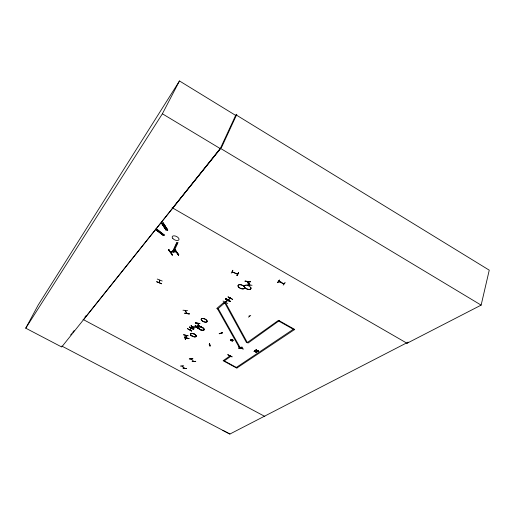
<?xml version="1.0" encoding="UTF-8"?>
<svg xmlns="http://www.w3.org/2000/svg" width="515" height="515" viewBox="0 0 515 515"><rect width="100%" height="100%" fill="white"/><g stroke="black" fill="none" stroke-linecap="round" stroke-linejoin="round"><path stroke-width="0.77" d="M241.033 348.108L240.653 348.14M238.786 348.127C246.453 345.314 238.213 349.44 238.818 347.889M197.889 328.396L195.217 325.525M192.23 361.582L195.623 361.44L192.275 361.401M183.083 368.592L186.514 368.547L183.173 368.38M248.294 283.16L248.822 283.211M252.054 285.284L246.865 284.769M197.136 325.931L197.194 325.738M201.565 326.497L197.097 325.963M201.629 326.658L197.194 326.079M184.782 313.249L189.359 313.899L184.879 313.017M184.885 313.403L189.359 313.899M161.613 283.829L156.702 281.66M156.669 281.802L161.646 283.694M157.242 279.053L162.231 281.048M159.077 282.658L159.611 280.121M159.309 282.696L159.792 280.418M172.132 207.68L407.03 343.267L481.132 305.125L489.25 270.169L235.922 114.787L220.291 148.616L61.703 346.994L25.75 328.184L38.168 305.092L179.478 80.958L235.645 115.392M232.683 299.37L227.952 296.807L232.645 299.447M230.051 301.603L225.351 299.041L230.012 301.661M189.526 326.909L193.775 329.323M188.908 338.619L184.402 337.582L188.908 338.632L184.447 337.216M279.555 320.452L248.146 342.99L246.408 342.411L224.772 302.897L223.871 302.395L216.706 308.511L218.508 309.109L240.164 347.606L239.282 347.49L217.594 309.006L224.772 302.897L225.712 303L247.303 342.527L278.518 320.324L294.715 329.433L236.752 368.116L223.13 360.719L230.257 355.73L230.875 356.245L224.302 360.886M257.23 350.644L258.427 350.947M258.337 351.178L258.594 350.831M256.418 352.299L256.155 352.653L255.376 351.777L253.901 351.41L255.324 351.359M256.753 350.393L256.142 349.711M257.159 351.797L255.665 351.43M256.058 349.949L256.322 349.595M256.335 352.53L255.801 351.61M257.854 351.333L257.584 351.687L256.895 350.573M258.511 351.069L257.094 350.457M255.717 351.842L256.991 351.912M255.24 351.597L254.719 350.683M254.629 350.921L254.893 350.56M256.805 350.812L255.414 350.206M255.324 350.445L255.582 350.097M243.157 348.977L238.909 346.621M241.979 347.065L242.089 347.445M227.772 354.732L232.111 356.74M232.233 341.175C236.198 338.844 226.136 339.321 232.355 341.149M233.205 340.428L231.254 339.398M248.146 281.351L249.704 285.04M219.351 333.778L222.557 332.639M227.682 299.891L227.785 300.438L225.57 302.26M227.778 299.878L225.383 302.125M230.533 297.76L227.334 300.496M230.379 298.172L228.184 300.091L228.377 299.37M230.141 297.799L229.967 298.294L230.366 298.211M230.179 298.391L230.379 297.928M238.284 272.577L238.477 272.963L236.849 275.531L238.477 272.931M209.901 346.009L209.573 343.363M195.661 361.215L195.726 361.575L192.185 361.62M189.501 358.871L192.887 358.672M180.347 366.075L183.707 365.766M201.629 326.278L201.629 326.665M195.249 325.326L197.921 328.197M199.807 323.658L195.262 322.963L199.904 323.426M191.78 330.823L191.574 331.132L187.46 328.602M188.947 338.297L188.896 338.658M195.455 322.886L199.807 323.594M191.348 325.428C190.074 325.834 193.859 329.04 194.026 328.293M184.75 336.855L185.252 339.314L185.6 339.16M188.11 335.761L183.469 334.75L187.988 335.832M185.065 336.72L185.503 339.385M187.544 310.571L182.967 310.217M184.776 368.515L182.059 366.068M178.345 255.054L178.731 254.803L178.345 255.054L174.984 249.846L178.731 254.803M176.149 251.925L170.22 251.88L176.278 251.687M173.259 251.932L172.712 251.153L173.066 250.387L174.031 251.14M176.78 242.501L172.763 251.185L173.272 251.906M173.169 251.185L177.179 242.501M173.941 250.457L174.611 249.009M176.278 245.391L177.282 243.222M236.842 114.291L221.617 147.277L172.718 208.021M178.016 242.501L173.729 251.932L172.712 251.153M172.544 254.738L172.165 254.996L172.544 254.738L168.791 249.827M178.615 255.06L174.984 249.846L178.37 255.041M168.663 250.065L169.049 249.814L168.663 250.065L172.184 254.977M193.936 361.524L191.026 359M220.851 333.34L221.257 333.643L220.909 333.405M231.241 273.124L232.774 270.472M237.537 274.141L232.162 271.946M237.151 275.647L238.464 272.918M25.75 328.184L162.38 113.789L179.478 80.958M227.154 299.228L225.802 298.5L225.596 298.822L230.398 301.294M227.862 354.668L232.014 356.947M223.027 301.03L227.785 303.509M191.696 331.003L187.434 328.641M191.284 328.454L191.644 328.422L189.713 329.645M277.469 282.626L279.491 280.109L277.752 282.677M277.701 282.696L279.458 280.044M283.192 285.123L285.194 282.632L284.892 282.51M70.697 334.911L71.682 333.675M72.666 332.439L74.147 330.579M85.033 316.925L86.037 315.669M83.482 319.68L220.426 148.333L481.132 305.125M250.367 281.763L245.076 281.113M230.372 301.339L225.596 298.835L230.289 301.41M193.717 328.519L191.039 325.66M245.159 281.254L250.367 281.834L245.063 281.126M191.252 325.602L193.93 328.525M408.067 342.044L407.03 343.267L406.509 342.971L229.896 434.042L222.879 430.392M163.467 235.555L155.324 229.394L155.672 229.22M156.36 228.885L164.446 235.085M163.487 235.542L155.446 229.284M248.88 284.924L247.213 281.493M247.438 281.505L249.131 284.982M222.448 332.812L219.313 333.707M185.349 338.265L185.696 338.239M225.757 301.391L223.78 303.309M232.542 270.394L232.909 270.272M156.431 228.847L164.234 235.188L164.588 235.02M225.377 302.788L224.939 302.434M209.18 344.612L209.682 344.76M209.695 344.844L209.251 344.728M163.654 235.4L155.639 229.188M249.131 315.946L249.53 316.294M248.481 317.15L250.747 315.38M193.679 329.549L189.469 327.07L193.795 329.465M238.934 346.775L243.189 349.106M236.346 367.427L293.325 329.272M185.13 310.603L186.932 313.493M185.464 310.854L187.112 313.5L186.726 313.223M197.522 323.407L199.208 326.214M161.44 223.034L166.049 230.051L161.407 223.021L161.922 222.911L166.403 230.063M167.427 230.096L162.759 223.059L167.214 230.089L167.761 230.102L163.261 223.014L162.901 223.008L167.748 230.108M162.933 223.008L163.261 223.014M196.492 327.057L192.977 327.031M250.857 287.685L250.914 287.628A3.566 1.815 21.6 0 1 248.99 289.404A3.566 1.815 21.6 0 1 244.683 287.338A3.566 1.815 21.6 0 1 245.797 285.143M185.69 338.342L185.258 338.226M219.145 333.623L222.467 332.877M161.633 223.047L166.178 230.057L161.768 223.04M283.437 283.52L283.984 283.759L278.712 281.415L279.149 281.596M283.952 283.887L278.615 281.518M185.651 335.471L186.649 337.782M240.305 347.631L239.855 347.425L240.254 347.722M238.921 348.224L242.082 347.4M192.616 327.025L196.421 326.928M189.25 358.949L192.797 358.891M191.065 359.019L191.477 359.251L191.078 359.045M193.91 361.472L193.511 361.253L193.788 361.504M195.153 325.557L197.824 328.428M225.306 302.756L224.862 302.517M248.481 283.437L248.912 283.501L248.681 283.128M197.715 323.459L199.369 326.22L199.035 325.969M184.66 368.521L181.962 366.12M255.492 350.329L256.663 350.625M209.476 343.589L210.159 346.08M191.483 328.306L189.494 329.812M232.265 271.875L237.467 274.102M279.375 281.332L281.467 282.265M186.61 337.756L185.902 335.529M167.517 230.102L163.017 223.072M61.813 346.054L229.896 434.042M83.031 319.435L264.845 416.448M223.504 360.455L237.138 367.858M248.339 281.628L249.994 285.065M248.133 281.583L249.769 284.982M278.93 321.173L294.213 329.774M249.157 315.978L249.569 316.21M162.38 113.789L220.291 148.616M209.534 343.563L209.953 345.964M257.146 350.876L257.764 351.571M254.803 350.799L255.575 351.661M256.232 349.827L257.004 350.696M168.778 249.807L172.428 254.996M175.235 249.865L178.711 254.816M163.229 223.014L167.645 230.038M230.984 339.913C232.085 342.012 233.495 339.404 230.984 339.913M176.136 251.462L170.072 251.674L176.124 251.462M190.975 335.278A3.071 1.358 22.9 0 0 195.932 336.623A3.071 1.358 22.9 0 0 192.971 333.63A3.071 1.358 22.9 0 0 190.975 335.278M191.007 335.175A3.09 1.365 22.9 0 0 195.99 336.527A3.09 1.365 22.9 0 0 193.009 333.514A3.09 1.365 22.9 0 0 191.007 335.175A3.09 1.365 22.9 0 0 195.99 336.533A3.09 1.365 22.9 0 0 193.009 333.52A3.09 1.365 22.9 0 0 191.001 335.181M201.719 320.523A3.199 1.474 22.7 0 0 206.901 321.901A3.199 1.474 22.7 0 0 203.856 318.727A3.199 1.474 22.7 0 0 201.719 320.523M201.751 320.42A3.219 1.481 22.7 0 0 206.966 321.804A3.219 1.481 22.7 0 0 203.901 318.611A3.219 1.481 22.7 0 0 201.751 320.42M198.79 328.692A3.142 1.416 22.7 0 0 203.869 330.057A3.161 1.423 22.7 0 0 200.869 326.967A3.161 1.423 22.7 0 0 198.777 328.692A3.161 1.423 22.7 0 0 203.882 330.064A3.142 1.416 22.7 0 0 200.869 326.974A3.142 1.416 22.7 0 0 198.79 328.692M198.822 328.589A3.161 1.423 22.7 0 0 203.927 329.96A3.161 1.423 22.7 0 0 200.914 326.858A3.161 1.423 22.7 0 0 198.822 328.589M172.879 238.567A3.682 1.931 25.2 0 0 178.769 239.99A3.682 1.931 25.2 0 0 175.151 235.979A3.682 1.931 25.2 0 0 172.879 238.567M239.127 287.57A3.547 1.796 21.9 0 0 244.644 288.11A3.528 1.79 21.9 0 0 240.299 284.686A3.547 1.796 21.9 0 0 239.127 287.57A3.528 1.79 21.9 0 0 244.631 288.097A3.547 1.796 21.9 0 0 240.293 284.686A3.528 1.79 21.9 0 0 239.134 287.563M245.365 288.162A3.547 1.802 21.6 0 0 250.902 288.703A3.547 1.802 21.6 0 0 246.569 285.278A3.547 1.802 21.6 0 0 245.365 288.162"/></g></svg>
